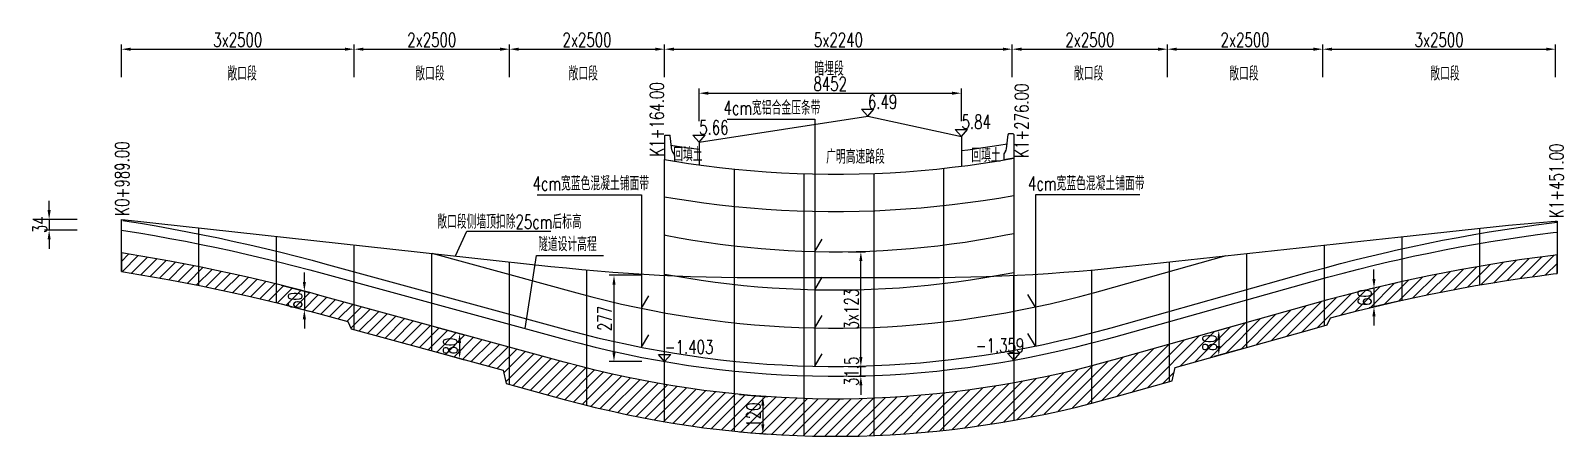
# Model space of a CAD drawing. Header units: millimetres. Extents: x -48690 to 48320, y -25312 to 3911.
# Drawn here: x -48690.1 to -48196.3, y -18346.9 to -18216.4 of the extents above; entities that cross this region are included whole.
import ezdxf
from ezdxf.enums import TextEntityAlignment as Align

# ---------------------------------------------------------------- set-up
doc = ezdxf.new("R2010")
doc.units = ezdxf.units.MM
doc.header["$LTSCALE"] = 0.25
doc.header["$MEASUREMENT"] = 0
for name, color, linetype in [('sjx', 1, 'Continuous'), ('填充', 8, 'Continuous'), ('文字', 7, 'Continuous'), ('栏目', 3, 'Continuous'), ('次轮廓线', 7, 'Continuous'), ('轮廓线', 1, 'Continuous'), ('面积', 4, 'Continuous')]:
    doc.layers.add(name, color=color, linetype=linetype)
doc.styles.get("Standard").update_dxf_attribs({"font": 'simplex1.shx', "width": 0.7, "bigfont": 'hztxt.shx'})
doc.dimstyles.new('副本 100', dxfattribs={"dimscale": 1.5, "dimtxt": 3, "dimasz": 2, "dimexe": 1, "dimexo": 1, "dimgap": 0.5, "dimtad": 1, "dimdec": 0, "dimlfac": 10, "dimzin": 0, "dimdsep": 46, "dimtxsty": 'Standard', "dimcen": 0.09, "dimclrd": 256, "dimclre": 256, "dimclrt": 7, "dimadec": 0, "dimazin": 0, "dimtfac": 1, "dimtdec": 0, "dimtix": 1, "dimtmove": 0, "dimatfit": 3, "dimfxl": 0, "dimtolj": 1, "dimtzin": 0, "dimarcsym": 0})

# ---------------------------------------------------------------- blocks, each defined once
blk = doc.blocks.new('*D350')
at = {"lineweight": -2}
for p, q in [((-48601.89, -18297.2), (-48601.89, -18294.2)), ((-48609.4, -18298.29), (-48600.39, -18300.58)), ((-48601.89, -18300.2), (-48601.89, -18306.2)), ((-48609.4, -18304.29), (-48600.39, -18306.58)), ((-48601.89, -18309.2), (-48601.89, -18312.2))]:
    blk.add_line(p, q, dxfattribs=at)
for points in [[(-48602.39, -18297.2), (-48601.39, -18297.2), (-48601.89, -18300.2)], [(-48602.39, -18309.2), (-48601.39, -18309.2), (-48601.89, -18306.2)]]:
    blk.add_solid(points)
at = {"layer": 'Defpoints', "color": 0}
for p in [(-48610.85, -18297.92), (-48610.85, -18303.92), (-48601.89, -18306.2)]:
    blk.add_point(p, dxfattribs=at)
at = {"color": 7, "lineweight": -3, "insert": (-48604.89, -18303.2), "char_height": 4.5, "attachment_point": 5, "rotation": 90}
blk.add_mtext('\\A1;60', dxfattribs=at)
blk = doc.blocks.new('*D351')
at = {"lineweight": -2}
for p, q in [((-48559.41, -18311.76), (-48550.39, -18314.27)), ((-48551.89, -18316.85), (-48551.89, -18318.85)), ((-48559.41, -18319.76), (-48550.39, -18322.27))]:
    blk.add_line(p, q, dxfattribs=at)
for points in [[(-48552.39, -18316.85), (-48551.39, -18316.85), (-48551.89, -18313.85)], [(-48552.39, -18318.85), (-48551.39, -18318.85), (-48551.89, -18321.85)]]:
    blk.add_solid(points)
at = {"layer": 'Defpoints', "color": 0}
for p in [(-48560.85, -18311.36), (-48560.85, -18319.36), (-48551.89, -18321.85)]:
    blk.add_point(p, dxfattribs=at)
at = {"color": 7, "lineweight": -3, "insert": (-48554.89, -18317.85), "char_height": 4.5, "attachment_point": 5, "rotation": 90}
blk.add_mtext('\\A1;80', dxfattribs=at)
blk = doc.blocks.new('*D352')
at = {"lineweight": -2}
for p, q in [((-48461.67, -18333.4), (-48452.7, -18334.17)), ((-48454.2, -18337.04), (-48454.2, -18343.04)), ((-48461.67, -18345.4), (-48452.7, -18346.17))]:
    blk.add_line(p, q, dxfattribs=at)
for points in [[(-48454.7, -18337.04), (-48453.7, -18337.04), (-48454.2, -18334.04)], [(-48454.7, -18343.04), (-48453.7, -18343.04), (-48454.2, -18346.04)]]:
    blk.add_solid(points)
at = {"layer": 'Defpoints', "color": 0}
for p in [(-48463.17, -18333.27), (-48463.17, -18345.27), (-48454.2, -18346.04)]:
    blk.add_point(p, dxfattribs=at)
at = {"color": 7, "lineweight": -3, "insert": (-48457.2, -18340.04), "char_height": 4.5, "attachment_point": 5, "rotation": 90}
blk.add_mtext('\\A1;120', dxfattribs=at)
blk = doc.blocks.new('*D353')
at = {"lineweight": -2}
for p, q in [((-48660.85, -18231.32), (-48660.85, -18220.82)), ((-48657.85, -18222.32), (-48588.85, -18222.32)), ((-48585.85, -18231.32), (-48585.85, -18220.82))]:
    blk.add_line(p, q, dxfattribs=at)
for points in [[(-48657.85, -18221.82), (-48657.85, -18222.82), (-48660.85, -18222.32)], [(-48588.85, -18221.82), (-48588.85, -18222.82), (-48585.85, -18222.32)]]:
    blk.add_solid(points)
at = {"layer": 'Defpoints', "color": 0}
for p in [(-48585.85, -18222.32), (-48660.85, -18284.43), (-48585.85, -18288.7)]:
    blk.add_point(p, dxfattribs=at)
at = {"color": 7, "lineweight": -3, "insert": (-48623.35, -18219.32), "char_height": 4.5, "attachment_point": 5}
blk.add_mtext('\\A1;3x2500', dxfattribs=at)
blk = doc.blocks.new('*D354')
at = {"lineweight": -2}
for p, q in [((-48535.85, -18231.32), (-48535.85, -18220.82)), ((-48532.85, -18222.32), (-48488.85, -18222.32)), ((-48485.85, -18231.32), (-48485.85, -18220.82))]:
    blk.add_line(p, q, dxfattribs=at)
for points in [[(-48532.85, -18221.82), (-48532.85, -18222.82), (-48535.85, -18222.32)], [(-48488.85, -18221.82), (-48488.85, -18222.82), (-48485.85, -18222.32)]]:
    blk.add_solid(points)
at = {"layer": 'Defpoints', "color": 0}
for p in [(-48485.85, -18222.32), (-48535.85, -18292.14), (-48485.85, -18295.58)]:
    blk.add_point(p, dxfattribs=at)
at = {"color": 7, "lineweight": -3, "insert": (-48510.85, -18219.32), "char_height": 4.5, "attachment_point": 5}
blk.add_mtext('\\A1;2x2500', dxfattribs=at)
blk = doc.blocks.new('*D355')
at = {"lineweight": -2}
for p, q in [((-48485.85, -18231.32), (-48485.85, -18220.82)), ((-48482.85, -18222.32), (-48376.85, -18222.32)), ((-48373.85, -18231.32), (-48373.85, -18220.82))]:
    blk.add_line(p, q, dxfattribs=at)
for points in [[(-48482.85, -18221.82), (-48482.85, -18222.82), (-48485.85, -18222.32)], [(-48376.85, -18221.82), (-48376.85, -18222.82), (-48373.85, -18222.32)]]:
    blk.add_solid(points)
at = {"layer": 'Defpoints', "color": 0}
for p in [(-48373.85, -18222.32), (-48485.85, -18284.43), (-48373.85, -18294.08)]:
    blk.add_point(p, dxfattribs=at)
at = {"color": 7, "lineweight": -3, "insert": (-48429.85, -18219.32), "char_height": 4.5, "attachment_point": 5}
blk.add_mtext('\\A1;5x2240', dxfattribs=at)
blk = doc.blocks.new('*D356')
at = {"lineweight": -2}
for p, q in [((-48373.85, -18231.32), (-48373.85, -18220.82)), ((-48370.85, -18222.32), (-48326.85, -18222.32)), ((-48323.85, -18231.32), (-48323.85, -18220.82))]:
    blk.add_line(p, q, dxfattribs=at)
for points in [[(-48370.85, -18221.82), (-48370.85, -18222.82), (-48373.85, -18222.32)], [(-48326.85, -18221.82), (-48326.85, -18222.82), (-48323.85, -18222.32)]]:
    blk.add_solid(points)
at = {"layer": 'Defpoints', "color": 0}
for p in [(-48323.85, -18222.32), (-48373.85, -18284.43), (-48323.85, -18295.58)]:
    blk.add_point(p, dxfattribs=at)
at = {"color": 7, "lineweight": -3, "insert": (-48348.85, -18219.32), "char_height": 4.5, "attachment_point": 5}
blk.add_mtext('\\A1;2x2500', dxfattribs=at)
blk = doc.blocks.new('*D357')
at = {"lineweight": -2}
for p, q in [((-48273.85, -18231.32), (-48273.85, -18220.82)), ((-48270.85, -18222.32), (-48201.85, -18222.32)), ((-48198.85, -18231.32), (-48198.85, -18220.82))]:
    blk.add_line(p, q, dxfattribs=at)
for points in [[(-48270.85, -18221.82), (-48270.85, -18222.82), (-48273.85, -18222.32)], [(-48201.85, -18221.82), (-48201.85, -18222.82), (-48198.85, -18222.32)]]:
    blk.add_solid(points)
at = {"layer": 'Defpoints', "color": 0}
for p in [(-48198.85, -18222.32), (-48273.85, -18284.43), (-48198.85, -18288.7)]:
    blk.add_point(p, dxfattribs=at)
at = {"color": 7, "lineweight": -3, "insert": (-48236.35, -18219.32), "char_height": 4.5, "attachment_point": 5}
blk.add_mtext('\\A1;3x2500', dxfattribs=at)
blk = doc.blocks.new('*D358')
at = {"lineweight": -2}
for p, q in [((-48585.85, -18231.32), (-48585.85, -18220.82)), ((-48582.85, -18222.32), (-48538.85, -18222.32)), ((-48535.85, -18231.32), (-48535.85, -18220.82))]:
    blk.add_line(p, q, dxfattribs=at)
for points in [[(-48582.85, -18221.82), (-48582.85, -18222.82), (-48585.85, -18222.32)], [(-48538.85, -18221.82), (-48538.85, -18222.82), (-48535.85, -18222.32)]]:
    blk.add_solid(points)
at = {"layer": 'Defpoints', "color": 0}
for p in [(-48535.85, -18222.32), (-48585.85, -18292.14), (-48535.85, -18295.58)]:
    blk.add_point(p, dxfattribs=at)
at = {"color": 7, "lineweight": -3, "insert": (-48560.85, -18219.32), "char_height": 4.5, "attachment_point": 5}
blk.add_mtext('\\A1;2x2500', dxfattribs=at)
blk = doc.blocks.new('*D359')
at = {"lineweight": -2}
for p, q in [((-48323.85, -18231.32), (-48323.85, -18220.82)), ((-48320.85, -18222.32), (-48276.85, -18222.32)), ((-48273.85, -18231.32), (-48273.85, -18220.82))]:
    blk.add_line(p, q, dxfattribs=at)
for points in [[(-48320.85, -18221.82), (-48320.85, -18222.82), (-48323.85, -18222.32)], [(-48276.85, -18221.82), (-48276.85, -18222.82), (-48273.85, -18222.32)]]:
    blk.add_solid(points)
at = {"layer": 'Defpoints', "color": 0}
for p in [(-48273.85, -18222.32), (-48323.85, -18284.43), (-48273.85, -18295.58)]:
    blk.add_point(p, dxfattribs=at)
at = {"color": 7, "lineweight": -3, "insert": (-48298.85, -18219.32), "char_height": 4.5, "attachment_point": 5}
blk.add_mtext('\\A1;2x2500', dxfattribs=at)
blk = doc.blocks.new('*D360')
at = {"lineweight": -2}
for p, q in [((-48257.32, -18296.23), (-48257.32, -18293.23)), ((-48249.82, -18297.47), (-48258.82, -18299.58)), ((-48257.32, -18299.23), (-48257.32, -18305.23)), ((-48249.82, -18303.47), (-48258.82, -18305.58)), ((-48257.32, -18308.23), (-48257.32, -18311.23))]:
    blk.add_line(p, q, dxfattribs=at)
for points in [[(-48257.82, -18296.23), (-48256.82, -18296.23), (-48257.32, -18299.23)], [(-48257.82, -18308.23), (-48256.82, -18308.23), (-48257.32, -18305.23)]]:
    blk.add_solid(points)
at = {"layer": 'Defpoints', "color": 0}
for p in [(-48248.35, -18297.13), (-48257.32, -18305.23), (-48248.35, -18303.13)]:
    blk.add_point(p, dxfattribs=at)
at = {"color": 7, "lineweight": -3, "insert": (-48260.32, -18302.23), "char_height": 4.5, "attachment_point": 5, "rotation": 90}
blk.add_mtext('\\A1;60', dxfattribs=at)
blk = doc.blocks.new('*D361')
at = {"lineweight": -2}
for p, q in [((-48299.8, -18310.72), (-48308.82, -18313.23)), ((-48307.32, -18315.81), (-48307.32, -18317.81)), ((-48299.8, -18318.72), (-48308.82, -18321.23))]:
    blk.add_line(p, q, dxfattribs=at)
for points in [[(-48307.82, -18315.81), (-48306.82, -18315.81), (-48307.32, -18312.81)], [(-48307.82, -18317.81), (-48306.82, -18317.81), (-48307.32, -18320.81)]]:
    blk.add_solid(points)
at = {"layer": 'Defpoints', "color": 0}
for p in [(-48298.35, -18310.31), (-48307.32, -18320.81), (-48298.35, -18318.31)]:
    blk.add_point(p, dxfattribs=at)
at = {"color": 7, "lineweight": -3, "insert": (-48310.32, -18316.81), "char_height": 4.5, "attachment_point": 5, "rotation": 90}
blk.add_mtext('\\A1;80', dxfattribs=at)
blk = doc.blocks.new('*D362')
at = {"lineweight": -2}
for p, q in [((-48474.75, -18245.49), (-48474.75, -18234.99)), ((-48471.75, -18236.49), (-48393.23, -18236.49)), ((-48390.23, -18245.49), (-48390.23, -18234.99))]:
    blk.add_line(p, q, dxfattribs=at)
for points in [[(-48471.75, -18235.99), (-48471.75, -18236.99), (-48474.75, -18236.49)], [(-48393.23, -18235.99), (-48393.23, -18236.99), (-48390.23, -18236.49)]]:
    blk.add_solid(points)
at = {"layer": 'Defpoints', "color": 0}
for p in [(-48390.23, -18236.49), (-48474.75, -18252.59), (-48390.23, -18250.84)]:
    blk.add_point(p, dxfattribs=at)
at = {"color": 7, "lineweight": -3, "insert": (-48432.49, -18233.49), "char_height": 4.5, "attachment_point": 5}
blk.add_mtext('\\A1;8452', dxfattribs=at)
blk = doc.blocks.new('*D380')
at = {"lineweight": -2}
for p, q in [((-48422.62, -18321.39), (-48422.62, -18318.39)), ((-48426.67, -18324.39), (-48421.12, -18324.39)), ((-48426.67, -18327.54), (-48421.12, -18327.54)), ((-48422.62, -18327.54), (-48422.62, -18324.39)), ((-48422.62, -18330.54), (-48422.62, -18333.54))]:
    blk.add_line(p, q, dxfattribs=at)
for points in [[(-48423.12, -18321.39), (-48422.12, -18321.39), (-48422.62, -18324.39)], [(-48423.12, -18330.54), (-48422.12, -18330.54), (-48422.62, -18327.54)]]:
    blk.add_solid(points)
at = {"layer": 'Defpoints', "color": 0}
for p in [(-48428.17, -18324.39), (-48428.17, -18327.54), (-48422.62, -18324.39)]:
    blk.add_point(p, dxfattribs=at)
at = {"color": 7, "lineweight": -3, "insert": (-48425.62, -18325.96), "char_height": 4.5, "attachment_point": 5, "rotation": 90}
blk.add_mtext('\\A1;31.5', dxfattribs=at)
blk = doc.blocks.new('*D379')
at = {"lineweight": -2}
for p, q in [((-48426.67, -18287.49), (-48421.12, -18287.49)), ((-48422.62, -18321.39), (-48422.62, -18290.49)), ((-48426.67, -18324.39), (-48421.12, -18324.39))]:
    blk.add_line(p, q, dxfattribs=at)
for points in [[(-48423.12, -18290.49), (-48422.12, -18290.49), (-48422.62, -18287.49)], [(-48423.12, -18321.39), (-48422.12, -18321.39), (-48422.62, -18324.39)]]:
    blk.add_solid(points)
at = {"layer": 'Defpoints', "color": 0}
for p in [(-48428.17, -18287.49), (-48422.62, -18287.49), (-48428.17, -18324.39)]:
    blk.add_point(p, dxfattribs=at)
at = {"color": 7, "lineweight": -3, "insert": (-48425.62, -18305.94), "char_height": 4.5, "attachment_point": 5, "rotation": 90}
blk.add_mtext('\\A1;3x123', dxfattribs=at)
blk = doc.blocks.new('*D381')
at = {"lineweight": -2}
for p, q in [((-48684.11, -18274.1), (-48684.11, -18271.1)), ((-48675.11, -18277.1), (-48685.61, -18277.1)), ((-48684.11, -18277.1), (-48684.11, -18280.55)), ((-48675.11, -18280.55), (-48685.61, -18280.55)), ((-48684.11, -18283.55), (-48684.11, -18286.55))]:
    blk.add_line(p, q, dxfattribs=at)
for points in [[(-48684.61, -18274.1), (-48683.61, -18274.1), (-48684.11, -18277.1)], [(-48684.61, -18283.55), (-48683.61, -18283.55), (-48684.11, -18280.55)]]:
    blk.add_solid(points)
at = {"layer": 'Defpoints', "color": 0}
for p in [(-48660.85, -18277.1), (-48684.11, -18280.55), (-48660.85, -18280.55)]:
    blk.add_point(p, dxfattribs=at)
at = {"color": 7, "lineweight": -3, "insert": (-48687.11, -18278.82), "char_height": 4.5, "attachment_point": 5, "rotation": 90}
blk.add_mtext('\\A1;34', dxfattribs=at)
blk = doc.blocks.new('*D382')
at = {"lineweight": -2}
for p, q in [((-48493.15, -18295.08), (-48503.65, -18295.08)), ((-48502.15, -18298.08), (-48502.15, -18319.82)), ((-48493.15, -18322.82), (-48503.65, -18322.82))]:
    blk.add_line(p, q, dxfattribs=at)
for points in [[(-48502.65, -18298.08), (-48501.65, -18298.08), (-48502.15, -18295.08)], [(-48502.65, -18319.82), (-48501.65, -18319.82), (-48502.15, -18322.82)]]:
    blk.add_solid(points)
at = {"layer": 'Defpoints', "color": 0}
for p in [(-48485.85, -18295.08), (-48502.15, -18322.82), (-48485.85, -18322.82)]:
    blk.add_point(p, dxfattribs=at)
at = {"color": 7, "lineweight": -3, "insert": (-48505.15, -18308.95), "char_height": 4.5, "attachment_point": 5, "rotation": 90}
blk.add_mtext('\\A1;277', dxfattribs=at)

msp = doc.modelspace()

# ---------------------------------------------------------------- hatches: boundary and pattern name
at = {"layer": '填充'}
h = msp.add_hatch(dxfattribs=at)
h.set_pattern_fill('ANSI31', color=256, scale=20, style=0)
h.paths.add_polyline_path([(-48660.85, -18293.9), (-48660.18, -18294), (-48655.18, -18294.8), (-48650.18, -18295.65), (-48645.18, -18296.55), (-48640.18, -18297.49), (-48635.18, -18298.47), (-48630.18, -18299.5), (-48625.18, -18300.58), (-48620.18, -18301.7), (-48615.18, -18302.87), (-48610.18, -18304.08), (-48605.18, -18305.34), (-48600.18, -18306.65), (-48596.13, -18307.74), (-48587.85, -18309.99), (-48586.85, -18312.27), (-48537.85, -18325.63), (-48536.85, -18329.9), (-48518.17, -18335), (-48513.17, -18336.32), (-48508.17, -18337.57), (-48503.17, -18338.74), (-48498.17, -18339.83), (-48493.17, -18340.84), (-48488.17, -18341.77), (-48483.17, -18342.63), (-48478.17, -18343.41), (-48473.17, -18344.11), (-48468.17, -18344.73), (-48463.17, -18345.27), (-48458.17, -18345.74), (-48453.17, -18346.12), (-48448.17, -18346.43), (-48443.17, -18346.66), (-48438.17, -18346.82), (-48433.17, -18346.89), (-48428.17, -18346.89), (-48423.17, -18346.81), (-48418.17, -18346.65), (-48413.17, -18346.41), (-48408.17, -18346.09), (-48403.17, -18345.7), (-48398.17, -18345.23), (-48393.17, -18344.68), (-48388.17, -18344.05), (-48383.17, -18343.34), (-48378.17, -18342.56), (-48373.17, -18341.69), (-48368.17, -18340.75), (-48363.17, -18339.73), (-48358.17, -18338.64), (-48353.17, -18337.46), (-48348.17, -18336.21), (-48343.17, -18334.87), (-48341.14, -18334.31), (-48322.35, -18329.04), (-48321.35, -18324.76), (-48277.27, -18312.4), (-48272.35, -18311.05), (-48271.35, -18308.78), (-48267.27, -18307.7), (-48262.27, -18306.42), (-48257.27, -18305.19), (-48252.27, -18304.01), (-48249.65, -18303.42), (-48244.65, -18302.32), (-48239.65, -18301.26), (-48234.65, -18300.26), (-48229.65, -18299.31), (-48224.65, -18298.41), (-48219.65, -18297.56), (-48214.65, -18296.76), (-48209.65, -18296.01), (-48204.65, -18295.31), (-48199.65, -18294.66), (-48198.35, -18294.5), (-48198.35, -18288.5), (-48199.65, -18288.66), (-48204.65, -18289.31), (-48209.65, -18290.01), (-48214.65, -18290.76), (-48219.65, -18291.56), (-48224.65, -18292.41), (-48229.65, -18293.31), (-48234.65, -18294.26), (-48239.65, -18295.26), (-48244.65, -18296.32), (-48249.65, -18297.42), (-48252.27, -18298.01), (-48257.27, -18299.19), (-48262.27, -18300.42), (-48267.27, -18301.7), (-48272.27, -18303.02), (-48277.27, -18304.4), (-48341.14, -18322.31), (-48343.17, -18322.87), (-48348.17, -18324.21), (-48353.17, -18325.46), (-48358.17, -18326.64), (-48363.17, -18327.73), (-48368.17, -18328.75), (-48373.17, -18329.69), (-48378.17, -18330.56), (-48383.17, -18331.34), (-48388.17, -18332.05), (-48393.17, -18332.68), (-48398.17, -18333.23), (-48403.17, -18333.7), (-48408.17, -18334.09), (-48413.17, -18334.41), (-48418.17, -18334.65), (-48423.17, -18334.81), (-48428.17, -18334.89), (-48433.17, -18334.89), (-48438.17, -18334.82), (-48443.17, -18334.66), (-48448.17, -18334.43), (-48453.17, -18334.12), (-48458.17, -18333.74), (-48463.17, -18333.27), (-48468.17, -18332.73), (-48473.17, -18332.11), (-48478.17, -18331.41), (-48483.17, -18330.63), (-48488.17, -18329.77), (-48493.17, -18328.84), (-48498.17, -18327.83), (-48503.17, -18326.74), (-48508.17, -18325.57), (-48513.17, -18324.32), (-48518.17, -18323), (-48596.13, -18301.74), (-48600.18, -18300.65), (-48605.18, -18299.34), (-48610.18, -18298.08), (-48615.18, -18296.87), (-48620.18, -18295.7), (-48625.18, -18294.58), (-48630.18, -18293.5), (-48635.18, -18292.47), (-48640.18, -18291.49), (-48645.18, -18290.55), (-48650.18, -18289.65), (-48655.18, -18288.8), (-48660.18, -18288), (-48660.85, -18287.9)])

# ---------------------------------------------------------------- linework, layer by layer
for p, q in [((-48437.44, -18244.81), (-48437.44, -18324.33)), ((-48485.85, -18250.19), (-48485.85, -18257.82)), ((-48485.68, -18250.02), (-48484.19, -18250.02)), ((-48483.54, -18254.78), (-48484.02, -18250.17)), ((-48375.67, -18254.33), (-48375.19, -18249.73)), ((-48373.53, -18249.57), (-48375.02, -18249.57)), ((-48373.35, -18249.75), (-48373.35, -18257.38)), ((-48485.85, -18257.82), (-48482.61, -18258.37)), ((-48483.23, -18255.61), (-48482.65, -18256.45)), ((-48482.61, -18256.55), (-48482.61, -18258.37)), ((-48376.6, -18256.1), (-48376.6, -18257.92)), ((-48373.35, -18257.38), (-48376.6, -18257.92)), ((-48375.98, -18255.17), (-48376.56, -18256)), ((-48493.3, -18269.14), (-48493.3, -18318.25)), ((-48366.41, -18269.14), (-48366.41, -18317.83)), ((-48437.44, -18287.42), (-48435.06, -18283.41)), ((-48437.44, -18299.72), (-48435.06, -18295.72)), ((-48493.3, -18305.7), (-48490.92, -18301.69)), ((-48366.41, -18305.28), (-48368.79, -18301.27)), ((-48437.44, -18312.03), (-48435.06, -18308.02)), ((-48493.3, -18318.25), (-48490.92, -18314.24)), ((-48366.41, -18317.83), (-48368.79, -18313.82)), ((-48437.44, -18324.33), (-48435.06, -18320.32))]:
    msp.add_line(p, q)
for centre, radius, start, end in [((-48485.68, -18250.19), 0.175, 90, 180), ((-48484.19, -18250.19), 0.175, 5.977, 90), ((-48375.02, -18249.75), 0.175, 90, 174.023), ((-48373.53, -18249.75), 0.175, 0, 90), ((-48481.76, -18254.59), 1.78, 185.977, 214.7778), ((-48482.79, -18256.55), 0.175, 0, 34.7778), ((-48376.42, -18256.1), 0.175, 145.2222, 180), ((-48377.45, -18254.15), 1.78, 325.2222, 354.023)]:
    msp.add_arc(centre, radius, start, end)
at = {"layer": 'sjx'}
for p, q in [((-48474.75, -18252.19), (-48420.41, -18243.89)), ((-48420.41, -18243.89), (-48390.23, -18250.39)), ((-48390.23, -18250.39), (-48390.23, -18259.96)), ((-48485.85, -18342.17), (-48485.85, -18257.82)), ((-48373.35, -18257.38), (-48373.35, -18341.73))]:
    msp.add_line(p, q, dxfattribs=at)
at = {"layer": '文字'}
for p, q in [((-48465.66, -18244.81), (-48437.44, -18244.81)), ((-48526.94, -18269.14), (-48493.3, -18269.14)), ((-48332.77, -18269.14), (-48366.41, -18269.14)), ((-48553.21, -18288.83), (-48549.57, -18280.85)), ((-48549.57, -18280.85), (-48522.51, -18280.85)), ((-48530.72, -18312.23), (-48527.08, -18288.7)), ((-48527.08, -18288.7), (-48505.53, -18288.7))]:
    msp.add_line(p, q, dxfattribs=at)
at = {"layer": '栏目'}
msp.add_line((-48373.35, -18322.38), (-48373.35, -18295.21), dxfattribs=at)
at = {"layer": '次轮廓线'}
for p, q in [((-48463.35, -18345.25), (-48463.35, -18260.9)), ((-48440.85, -18346.73), (-48440.85, -18262.38)), ((-48418.35, -18346.65), (-48418.35, -18262.3)), ((-48395.85, -18344.97), (-48395.85, -18260.62)), ((-48660.85, -18293.9), (-48660.85, -18277.1)), ((-48198.35, -18277.65), (-48198.35, -18294.5)), ((-48635.85, -18298.34), (-48635.85, -18279.79)), ((-48610.85, -18303.92), (-48610.85, -18282.53)), ((-48248.35, -18282.61), (-48248.35, -18303.13)), ((-48223.35, -18279.92), (-48223.35, -18298.19)), ((-48585.85, -18312.54), (-48585.85, -18285.26)), ((-48560.85, -18319.36), (-48560.85, -18288)), ((-48298.35, -18288.04), (-48298.35, -18318.31)), ((-48273.35, -18285.33), (-48273.35, -18311.32)), ((-48535.85, -18330.17), (-48535.85, -18290.73)), ((-48323.35, -18290.76), (-48323.35, -18329.32)), ((-48510.85, -18336.9), (-48510.85, -18293.35)), ((-48348.35, -18293.37), (-48348.35, -18336.25))]:
    msp.add_line(p, q, dxfattribs=at)
at = {"layer": '次轮廓线', "flags": 128}
for points in [[(-48483.7, -18253.19), (-48483.17, -18253.28), (-48478.17, -18254.06), (-48474.75, -18254.54)], [(-48390.23, -18254.96), (-48388.17, -18254.7), (-48383.17, -18253.99), (-48378.17, -18253.21), (-48375.51, -18252.75)], [(-48660.85, -18277.1), (-48659.58, -18277.23), (-48654.58, -18277.75), (-48649.72, -18278.27), (-48522.48, -18292.2), (-48517.48, -18292.72), (-48512.48, -18293.21), (-48507.48, -18293.65), (-48502.48, -18294.05), (-48497.48, -18294.41), (-48492.48, -18294.73), (-48487.48, -18295), (-48482.48, -18295.24), (-48477.48, -18295.43), (-48472.48, -18295.58), (-48467.48, -18295.69), (-48462.48, -18295.76), (-48457.48, -18295.79), (-48456.83, -18295.79), (-48402.24, -18295.79), (-48397.24, -18295.77), (-48392.24, -18295.7), (-48387.24, -18295.6), (-48382.24, -18295.45), (-48377.24, -18295.27), (-48372.24, -18295.04), (-48367.24, -18294.77), (-48362.24, -18294.45), (-48357.24, -18294.1), (-48352.24, -18293.7), (-48347.24, -18293.27), (-48342.24, -18292.79), (-48337.24, -18292.27), (-48337.07, -18292.25), (-48249.65, -18282.76), (-48228.96, -18280.51), (-48223.96, -18279.98), (-48218.96, -18279.47), (-48213.96, -18278.99), (-48208.96, -18278.54), (-48203.96, -18278.1), (-48198.96, -18277.7), (-48198.35, -18277.65)], [(-48660.85, -18280.55), (-48660.18, -18280.65), (-48655.18, -18281.45), (-48650.18, -18282.3), (-48645.18, -18283.2), (-48640.18, -18284.14), (-48635.18, -18285.12), (-48630.18, -18286.15), (-48625.18, -18287.23), (-48620.18, -18288.35), (-48615.18, -18289.52), (-48610.18, -18290.73), (-48605.18, -18291.99), (-48600.18, -18293.3), (-48596.13, -18294.39), (-48518.17, -18315.65), (-48513.17, -18316.97), (-48508.17, -18318.22), (-48503.17, -18319.39), (-48498.17, -18320.48), (-48493.17, -18321.49), (-48488.17, -18322.42), (-48483.17, -18323.28), (-48478.17, -18324.06), (-48473.17, -18324.76), (-48468.17, -18325.38), (-48463.17, -18325.92), (-48458.17, -18326.39), (-48453.17, -18326.77), (-48448.17, -18327.08), (-48443.17, -18327.31), (-48438.17, -18327.47), (-48433.17, -18327.54), (-48428.17, -18327.54), (-48423.17, -18327.46), (-48418.17, -18327.3), (-48413.17, -18327.06), (-48408.17, -18326.74), (-48403.17, -18326.35), (-48398.17, -18325.88), (-48393.17, -18325.33), (-48388.17, -18324.7), (-48383.17, -18323.99), (-48378.17, -18323.21), (-48373.17, -18322.34), (-48368.17, -18321.4), (-48363.17, -18320.38), (-48358.17, -18319.29), (-48353.17, -18318.11), (-48348.17, -18316.86), (-48343.17, -18315.52), (-48341.14, -18314.96), (-48277.27, -18297.05), (-48272.27, -18295.67), (-48267.27, -18294.35), (-48262.27, -18293.07), (-48257.27, -18291.84), (-48252.27, -18290.66), (-48249.65, -18290.07), (-48244.65, -18288.97), (-48239.65, -18287.91), (-48234.65, -18286.91), (-48229.65, -18285.96), (-48224.65, -18285.06), (-48219.65, -18284.21), (-48214.65, -18283.41), (-48209.65, -18282.66), (-48204.65, -18281.96), (-48199.65, -18281.31), (-48198.35, -18281.15)]]:
    msp.add_lwpolyline(points, dxfattribs=at)
at = {"layer": '次轮廓线', "color": 6, "flags": 128}
for points in [[(-48660.38, -18277.43), (-48659.7, -18277.53), (-48654.67, -18278.34), (-48649.64, -18279.2), (-48644.62, -18280.1), (-48639.59, -18281.04), (-48634.56, -18282.03), (-48629.53, -18283.07), (-48624.51, -18284.15), (-48619.48, -18285.28), (-48614.45, -18286.46), (-48609.43, -18287.67), (-48604.4, -18288.94), (-48599.38, -18290.25), (-48595.3, -18291.35), (-48517.35, -18312.61), (-48512.38, -18313.92), (-48507.43, -18315.16), (-48502.47, -18316.32), (-48497.52, -18317.4), (-48492.56, -18318.4), (-48487.61, -18319.32), (-48482.66, -18320.17), (-48477.71, -18320.94), (-48472.75, -18321.63), (-48467.8, -18322.25), (-48462.85, -18322.79), (-48457.9, -18323.25), (-48452.95, -18323.63), (-48448, -18323.94), (-48443.04, -18324.17), (-48438.09, -18324.32), (-48433.14, -18324.39), (-48428.19, -18324.39), (-48423.24, -18324.31), (-48418.29, -18324.15), (-48413.34, -18323.91), (-48408.39, -18323.6), (-48403.44, -18323.21), (-48398.49, -18322.74), (-48393.53, -18322.2), (-48388.58, -18321.57), (-48383.63, -18320.87), (-48378.68, -18320.1), (-48373.72, -18319.24), (-48368.77, -18318.31), (-48363.82, -18317.3), (-48358.86, -18316.21), (-48353.91, -18315.05), (-48348.95, -18313.81), (-48343.99, -18312.48), (-48341.99, -18311.93), (-48278.11, -18294.01), (-48273.09, -18292.63), (-48268.07, -18291.3), (-48263.04, -18290.01), (-48258.01, -18288.78), (-48252.98, -18287.59), (-48250.34, -18286.99), (-48245.32, -18285.89), (-48240.29, -18284.83), (-48235.26, -18283.82), (-48230.23, -18282.87), (-48225.2, -18281.96), (-48220.17, -18281.1), (-48215.14, -18280.3), (-48210.11, -18279.54), (-48205.08, -18278.83), (-48200.05, -18278.18), (-48198.35, -18277.98)], [(-48485.85, -18282.11), (-48485.52, -18282.18), (-48481.11, -18283), (-48476.71, -18283.75), (-48472.31, -18284.44), (-48467.92, -18285.05), (-48463.53, -18285.6), (-48459.15, -18286.07), (-48454.76, -18286.48), (-48450.38, -18286.82), (-48446.01, -18287.09), (-48441.63, -18287.29), (-48437.26, -18287.43), (-48432.88, -18287.49), (-48428.51, -18287.49), (-48424.13, -18287.42), (-48419.76, -18287.28), (-48415.38, -18287.07), (-48411, -18286.79), (-48406.62, -18286.45), (-48402.24, -18286.03), (-48397.85, -18285.55), (-48393.47, -18285), (-48389.07, -18284.38), (-48384.68, -18283.69), (-48380.28, -18282.93), (-48375.87, -18282.1), (-48373.35, -18281.59)], [(-48560.83, -18288), (-48514.15, -18300.73), (-48509.32, -18302.01), (-48504.54, -18303.2), (-48499.76, -18304.32), (-48494.99, -18305.36), (-48490.21, -18306.32), (-48485.44, -18307.22), (-48480.67, -18308.03), (-48475.91, -18308.77), (-48471.14, -18309.44), (-48466.38, -18310.03), (-48461.62, -18310.55), (-48456.85, -18310.99), (-48452.09, -18311.36), (-48447.33, -18311.66), (-48442.57, -18311.88), (-48437.81, -18312.02), (-48433.06, -18312.09), (-48428.3, -18312.09), (-48423.54, -18312.01), (-48418.78, -18311.86), (-48414.02, -18311.63), (-48409.26, -18311.33), (-48404.5, -18310.96), (-48399.74, -18310.51), (-48394.97, -18309.98), (-48390.21, -18309.38), (-48385.44, -18308.71), (-48380.68, -18307.96), (-48375.91, -18307.14), (-48371.14, -18306.24), (-48366.36, -18305.27), (-48361.59, -18304.22), (-48356.81, -18303.1), (-48352.03, -18301.9), (-48347.22, -18300.62), (-48345.29, -18300.08), (-48304.92, -18288.76)], [(-48485.85, -18294.67), (-48478.69, -18295.89), (-48474.11, -18296.6), (-48469.53, -18297.25), (-48464.96, -18297.81), (-48460.38, -18298.31), (-48455.81, -18298.74), (-48451.24, -18299.09), (-48446.67, -18299.37), (-48442.1, -18299.58), (-48437.54, -18299.72), (-48432.97, -18299.79), (-48428.4, -18299.79), (-48423.84, -18299.71), (-48419.27, -18299.57), (-48414.7, -18299.35), (-48410.13, -18299.06), (-48405.56, -18298.7), (-48400.99, -18298.27), (-48396.41, -18297.77), (-48391.84, -18297.19), (-48387.26, -18296.54), (-48382.68, -18295.82), (-48373.35, -18294.22)]]:
    msp.add_lwpolyline(points, dxfattribs=at)
at = {"layer": '次轮廓线', "flags": 128}
msp.add_lwpolyline([(-48660.85, -18293.9), (-48660.18, -18294), (-48655.18, -18294.8), (-48650.18, -18295.65), (-48645.18, -18296.55), (-48640.18, -18297.49), (-48635.18, -18298.47), (-48630.18, -18299.5), (-48625.18, -18300.58), (-48620.18, -18301.7), (-48615.18, -18302.87), (-48610.18, -18304.08), (-48605.18, -18305.34), (-48600.18, -18306.65), (-48596.13, -18307.74), (-48587.85, -18309.99), (-48586.85, -18312.27), (-48537.85, -18325.63), (-48536.85, -18329.9), (-48518.17, -18335), (-48513.17, -18336.32), (-48508.17, -18337.57), (-48503.17, -18338.74), (-48498.17, -18339.83), (-48493.17, -18340.84), (-48488.17, -18341.77), (-48483.17, -18342.63), (-48478.17, -18343.41), (-48473.17, -18344.11), (-48468.17, -18344.73), (-48463.17, -18345.27), (-48458.17, -18345.74), (-48453.17, -18346.12), (-48448.17, -18346.43), (-48443.17, -18346.66), (-48438.17, -18346.82), (-48433.17, -18346.89), (-48428.17, -18346.89), (-48423.17, -18346.81), (-48418.17, -18346.65), (-48413.17, -18346.41), (-48408.17, -18346.09), (-48403.17, -18345.7), (-48398.17, -18345.23), (-48393.17, -18344.68), (-48388.17, -18344.05), (-48383.17, -18343.34), (-48378.17, -18342.56), (-48373.17, -18341.69), (-48368.17, -18340.75), (-48363.17, -18339.73), (-48358.17, -18338.64), (-48353.17, -18337.46), (-48348.17, -18336.21), (-48343.17, -18334.87), (-48341.14, -18334.31), (-48322.35, -18329.04), (-48321.35, -18324.76), (-48277.27, -18312.4), (-48272.35, -18311.05), (-48271.35, -18308.78), (-48267.27, -18307.7), (-48262.27, -18306.42), (-48257.27, -18305.19), (-48252.27, -18304.01), (-48249.65, -18303.42), (-48244.65, -18302.32), (-48239.65, -18301.26), (-48234.65, -18300.26), (-48229.65, -18299.31), (-48224.65, -18298.41), (-48219.65, -18297.56), (-48214.65, -18296.76), (-48209.65, -18296.01), (-48204.65, -18295.31), (-48199.65, -18294.66), (-48198.35, -18294.5), (-48198.35, -18288.5), (-48199.65, -18288.66), (-48204.65, -18289.31), (-48209.65, -18290.01), (-48214.65, -18290.76), (-48219.65, -18291.56), (-48224.65, -18292.41), (-48229.65, -18293.31), (-48234.65, -18294.26), (-48239.65, -18295.26), (-48244.65, -18296.32), (-48249.65, -18297.42), (-48252.27, -18298.01), (-48257.27, -18299.19), (-48262.27, -18300.42), (-48267.27, -18301.7), (-48272.27, -18303.02), (-48277.27, -18304.4), (-48341.14, -18322.31), (-48343.17, -18322.87), (-48348.17, -18324.21), (-48353.17, -18325.46), (-48358.17, -18326.64), (-48363.17, -18327.73), (-48368.17, -18328.75), (-48373.17, -18329.69), (-48378.17, -18330.56), (-48383.17, -18331.34), (-48388.17, -18332.05), (-48393.17, -18332.68), (-48398.17, -18333.23), (-48403.17, -18333.7), (-48408.17, -18334.09), (-48413.17, -18334.41), (-48418.17, -18334.65), (-48423.17, -18334.81), (-48428.17, -18334.89), (-48433.17, -18334.89), (-48438.17, -18334.82), (-48443.17, -18334.66), (-48448.17, -18334.43), (-48453.17, -18334.12), (-48458.17, -18333.74), (-48463.17, -18333.27), (-48468.17, -18332.73), (-48473.17, -18332.11), (-48478.17, -18331.41), (-48483.17, -18330.63), (-48488.17, -18329.77), (-48493.17, -18328.84), (-48498.17, -18327.83), (-48503.17, -18326.74), (-48508.17, -18325.57), (-48513.17, -18324.32), (-48518.17, -18323), (-48596.13, -18301.74), (-48600.18, -18300.65), (-48605.18, -18299.34), (-48610.18, -18298.08), (-48615.18, -18296.87), (-48620.18, -18295.7), (-48625.18, -18294.58), (-48630.18, -18293.5), (-48635.18, -18292.47), (-48640.18, -18291.49), (-48645.18, -18290.55), (-48650.18, -18289.65), (-48655.18, -18288.8), (-48660.18, -18288), (-48660.85, -18287.9)], close=True, dxfattribs=at)
at = {"layer": '轮廓线'}
msp.add_line((-48474.75, -18252.19), (-48474.75, -18259.54), dxfattribs=at)
at = {"layer": '轮廓线', "flags": 128}
for points in [[(-48485.85, -18257.82), (-48483.17, -18258.28), (-48478.17, -18259.06), (-48473.17, -18259.76), (-48468.17, -18260.38), (-48463.17, -18260.92), (-48458.17, -18261.39), (-48453.17, -18261.77), (-48448.17, -18262.08), (-48443.17, -18262.31), (-48438.17, -18262.47), (-48433.17, -18262.54), (-48428.17, -18262.54), (-48423.17, -18262.46), (-48418.17, -18262.3), (-48413.17, -18262.06), (-48408.17, -18261.74), (-48403.17, -18261.35), (-48398.17, -18260.88), (-48393.17, -18260.33), (-48388.17, -18259.7), (-48383.17, -18258.99), (-48378.17, -18258.21), (-48373.35, -18257.38)], [(-48485.85, -18269.82), (-48483.17, -18270.28), (-48478.17, -18271.06), (-48473.17, -18271.76), (-48468.17, -18272.38), (-48463.17, -18272.92), (-48458.17, -18273.39), (-48453.17, -18273.77), (-48448.17, -18274.08), (-48443.17, -18274.31), (-48438.17, -18274.47), (-48433.17, -18274.54), (-48428.17, -18274.54), (-48423.17, -18274.46), (-48418.17, -18274.3), (-48413.17, -18274.06), (-48408.17, -18273.74), (-48403.17, -18273.35), (-48398.17, -18272.88), (-48393.17, -18272.33), (-48388.17, -18271.7), (-48383.17, -18270.99), (-48378.17, -18270.21), (-48373.35, -18269.38)]]:
    msp.add_lwpolyline(points, dxfattribs=at)
at = {"layer": '面积'}
for p, q in [((-48420.41, -18243.89), (-48422.4, -18241.64)), ((-48422.4, -18241.64), (-48418.41, -18241.64)), ((-48420.41, -18243.89), (-48418.41, -18241.64)), ((-48390.23, -18250.39), (-48392.22, -18248.14)), ((-48392.22, -18248.14), (-48388.24, -18248.14)), ((-48390.23, -18250.39), (-48388.24, -18248.14)), ((-48474.75, -18252.19), (-48476.74, -18249.94)), ((-48476.74, -18249.94), (-48472.76, -18249.94)), ((-48474.75, -18252.19), (-48472.76, -18249.94)), ((-48485.85, -18322.82), (-48487.85, -18320.58)), ((-48487.85, -18320.58), (-48483.86, -18320.58)), ((-48485.85, -18322.82), (-48483.86, -18320.58)), ((-48373.35, -18322.38), (-48375.35, -18320.13)), ((-48375.35, -18320.13), (-48371.36, -18320.13)), ((-48373.35, -18322.38), (-48371.36, -18320.13))]:
    msp.add_line(p, q, dxfattribs=at)

# ---------------------------------------------------------------- texts
at = {"layer": '文字', "width": 0.7}
for s, p in [('敞口段', (-48621.94, -18227.91)), ('敞口段', (-48561.44, -18227.91)), ('敞口段', (-48512.04, -18227.91)), ('暗埋段', (-48432.86, -18226.33)), ('敞口段', (-48349.22, -18227.91)), ('敞口段', (-48299.22, -18227.91)), ('敞口段', (-48234.46, -18227.91)), ('4cm宽铝合金压条带 ', (-48450.16, -18238.93)), ('回填土', (-48478.32, -18253.92)), ('广明高速路段', (-48424.35, -18254.69)), ('回填土', (-48382.3, -18254.22)), ('4cm宽蓝色混凝土铺面带 ', (-48508.53, -18263.26)), ('4cm宽蓝色混凝土铺面带 ', (-48348.92, -18263.26)), ('敞口段侧墙顶扣除25cm后标高', (-48535.8, -18275.58)), ('隧道设计高程', (-48517.14, -18282.82))]:
    msp.add_text(s, height=4.5, dxfattribs=at).set_placement(p, align=Align.TOP_CENTER)
for s, p in [('K1+164.00', (-48488.33, -18244.91)), ('K1+276.00', (-48370.82, -18245.34)), ('K0+989.00', (-48660.57, -18263.95)), ('K1+451.00', (-48198.57, -18264.67))]:
    msp.add_text(s, height=4.5, rotation=90, dxfattribs=at).set_placement(p, align=Align.MIDDLE)
for s, p in [('6.49', (-48420.34, -18241.47)), ('5.84', (-48390.17, -18247.97)), ('5.66', (-48474.69, -18249.77)), ('-1.403', (-48485.79, -18320.4)), ('-1.359', (-48385.62, -18319.96))]:
    msp.add_text(s, height=4.5, dxfattribs=at).set_placement(p)

# ---------------------------------------------------------------- dimensions: what is measured, and where the dimension line sits
at = {"lineweight": -3}
for base, p1, p2, text, picture, middle in [((-48585.85, -18222.32), (-48660.85, -18284.43), (-48585.85, -18288.7), '3x2500', '*D353', (-48623.35, -18219.32)), ((-48535.85, -18222.32), (-48585.85, -18292.14), (-48535.85, -18295.58), '2x2500', '*D358', (-48560.85, -18219.32)), ((-48485.85, -18222.32), (-48535.85, -18292.14), (-48485.85, -18295.58), '2x2500', '*D354', (-48510.85, -18219.32)), ((-48373.85, -18222.32), (-48485.85, -18284.43), (-48373.85, -18294.08), '5x2240', '*D355', (-48429.85, -18219.32)), ((-48323.85, -18222.32), (-48373.85, -18284.43), (-48323.85, -18295.58), '2x2500', '*D356', (-48348.85, -18219.32)), ((-48273.85, -18222.32), (-48323.85, -18284.43), (-48273.85, -18295.58), '2x2500', '*D359', (-48298.85, -18219.32)), ((-48198.85, -18222.32), (-48273.85, -18284.43), (-48198.85, -18288.7), '3x2500', '*D357', (-48236.35, -18219.32))]:
    dim = msp.add_linear_dim(base=base, p1=p1, p2=p2, text=text, dimstyle='副本 100', override={"dimtxsty": 'Standard'}, dxfattribs=at)
    dim.commit()
    dim.dimension.update_dxf_attribs({"geometry": picture, "text_midpoint": middle})
dim = msp.add_linear_dim(base=(-48390.23, -18236.49), p1=(-48474.75, -18252.59), p2=(-48390.23, -18250.84), text='8452', dimstyle='副本 100', dxfattribs=at)
dim.commit()
dim.dimension.update_dxf_attribs({"geometry": '*D362', "text_midpoint": (-48432.49, -18233.49)})
for base, p1, p2, picture, middle in [((-48684.1107, -18280.5452), (-48660.8548, -18277.0998), (-48660.8548, -18280.5452), '*D381', (-48687.1107, -18278.8225)), ((-48502.15, -18322.82), (-48485.85, -18295.08), (-48485.85, -18322.82), '*D382', (-48505.15, -18308.95))]:
    dim = msp.add_linear_dim(base=base, p1=p1, p2=p2, angle=90, dimstyle='副本 100', dxfattribs=at)
    dim.commit()
    dim.dimension.update_dxf_attribs({"geometry": picture, "text_midpoint": middle})
for base, p1, p2, text, picture, middle in [((-48422.62, -18287.49), (-48428.17, -18324.39), (-48428.17, -18287.49), '3x123', '*D379', (-48425.62, -18305.94)), ((-48422.62, -18324.39), (-48428.17, -18327.54), (-48428.17, -18324.39), '31.5', '*D380', (-48425.62, -18325.96))]:
    dim = msp.add_linear_dim(base=base, p1=p1, p2=p2, angle=90, text=text, dimstyle='副本 100', dxfattribs=at)
    dim.commit()
    dim.dimension.update_dxf_attribs({"geometry": picture, "text_midpoint": middle})
for p1, p2, distance, text, picture, middle in [((-48248.35, -18297.13), (-48248.35, -18303.13), -8.97, '60', '*D360', (-48260.32, -18302.23)), ((-48610.85, -18297.92), (-48610.85, -18303.92), 8.97, '60', '*D350', (-48604.89, -18303.2)), ((-48560.85, -18311.36), (-48560.85, -18319.36), 8.97, '80', '*D351', (-48554.89, -18317.85)), ((-48298.35, -18310.31), (-48298.35, -18318.31), -8.97, '80', '*D361', (-48310.32, -18316.81)), ((-48463.17, -18333.27), (-48463.17, -18345.27), 8.97, '120', '*D352', (-48457.2, -18340.04))]:
    dim = msp.add_aligned_dim(p1=p1, p2=p2, distance=distance, text=text, dimstyle='副本 100', dxfattribs=at)
    dim.commit()
    dim.dimension.update_dxf_attribs({"geometry": picture, "text_midpoint": middle})

doc.saveas('drawing.dxf')
